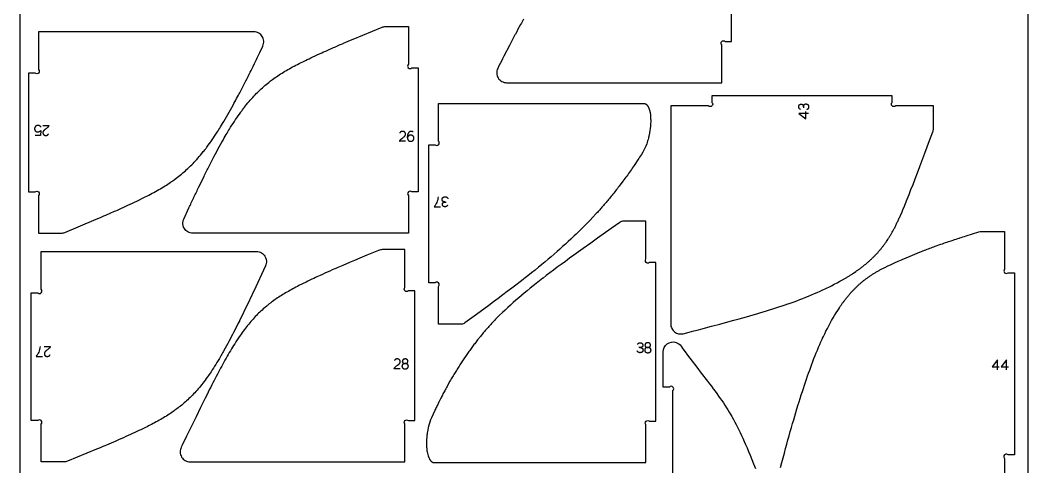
# Model space of a CAD drawing. Header units: millimetres. Extents: x 129 to 4060, y -1224 to 1216.
# Drawn here: x 129 to 1349, y -46 to 495 of the extents above; entities that cross this region are included whole.
import ezdxf

# ---------------------------------------------------------------- set-up
doc = ezdxf.new("R2010")
doc.units = ezdxf.units.MM
for name, color, linetype, true_color in [('cnc kesim', 30, 'Continuous', 0xff7300), ('Layer 01', 18, 'Continuous', 0x000000), ('çizim', 5, 'Continuous', 0x0500ff)]:
    doc.layers.add(name, color=color, linetype=linetype, true_color=true_color)

msp = doc.modelspace()

# ---------------------------------------------------------------- linework, layer by layer
at = {"layer": 'cnc kesim'}
for points in [[(738.3, 495.6, 0.002224), (734.7, 489.2, 0.003516), (728.4, 477.7), (727.9, 476.8, 0.003971), (721.2, 464), (714.4, 450.8, 0.001895), (708.5, 439.1), (707.1, 436.2, 0.130892), (705.8, 430.1, 0.124028), (707.6, 424.5, 0.124349), (711.8, 420.4, 0.131595), (717.8, 418.8), (978.2, 418.8), (978.2, 464.6, -1), (982.4, 468.8), (990.2, 468.8), (990.2, 604.8)], [(1049.5, -47.2), (1051, -41.3), (1051, -41.2), (1052.6, -35.4), (1054, -29.7), (1055.5, -24.3), (1057, -18.9), (1058.4, -13.7), (1059.8, -8.7), (1061.2, -3.7), (1062.6, 1.1), (1064, 5.9), (1065.3, 10.5), (1066.7, 15.1), (1068, 19.5), (1069.3, 23.9), (1070.9, 29.1), (1071.9, 32.4), (1073.2, 36.5), (1074.5, 40.6), (1075.8, 44.6), (1077.1, 48.5), (1078.3, 52.4), (1079.6, 56.2), (1080.9, 59.9), (1082.1, 63.6), (1083.4, 67.2), (1084.7, 70.8), (1086, 74.4), (1087.3, 77.9), (1088.6, 81.3), (1089.9, 84.8), (1091.3, 88.2), (1092.6, 91.6), (1094, 94.9), (1095.4, 98.3), (1096.8, 101.6), (1098.3, 104.9), (1099.8, 108.2), (1100.3, 109.3), (1101.3, 111.4), (1102.9, 114.7), (1104.4, 117.9), (1106.1, 121.2), (1107.7, 124.4), (1109.4, 127.5), (1111.2, 130.7), (1113, 133.9), (1114.8, 137), (1116.7, 140.1), (1118.6, 143.1), (1119.4, 144.3), (1120.6, 146.1, -0.004641), (1122.6, 149.1, -0.004902), (1124.6, 152, -0.005172), (1126.7, 154.8, -0.00545), (1128.9, 157.6, -0.005729), (1131.1, 160.3, -0.006006), (1133.3, 163, -0.006272), (1135.6, 165.6, -0.00652), (1138, 168.1, -0.006741), (1140.4, 170.5, -0.006928), (1142.9, 172.9, -0.007073), (1145.4, 175.2, -0.007166), (1148, 177.4, -0.007201), (1150.7, 179.6, -0.007168), (1153.5, 181.7, -0.007245), (1156.3, 183.8), (1156.4, 183.8, -0.006651), (1159.3, 185.7, -0.006614), (1162.3, 187.7, -0.006273), (1165.5, 189.6, -0.005857), (1168.8, 191.5, -0.005376), (1172.2, 193.3, -0.004838), (1175.8, 195.1, -0.004242), (1179.5, 197, -0.0065), (1183.4, 198.8), (1187.5, 200.7), (1191.9, 202.6), (1196, 204.4), (1196.5, 204.6), (1201.3, 206.7), (1206.5, 208.8), (1212, 211.1), (1217.7, 213.4), (1218.1, 213.6), (1223.7, 215.8, -0.00247), (1230.1, 218.2, -0.004424), (1236.7, 220.7), (1243.6, 223.2, -0.003415), (1250.7, 225.7), (1258.2, 228.2, -0.002096), (1266, 230.7), (1266.1, 230.8, -0.002704), (1274, 233.3), (1289.4, 238.1, -0.073928), (1292.7, 238.6), (1320.7, 238.6), (1320.7, 192.8, 1), (1324.9, 188.6), (1332.7, 188.6), (1332.7, -31.9), (1324.9, -31.9, 1), (1320.7, -36.2), (1320.7, -81.9)], [(919.2, -149.8), (919.2, 45.9, 1), (914.9, 50.2), (907.2, 50.2), (907.2, 92.8, -0.512062), (923, 104.2, -0.155786), (928.9, 99.8), (931.2, 96.6), (934, 92.8), (936.8, 89), (939.6, 85.2), (942.4, 81.5), (945.2, 77.8), (947.9, 74.2), (953.3, 67.2), (960.9, 57.3), (963.3, 54.1), (965.7, 51.1), (968, 48.1), (970.1, 45.1), (972.3, 42.2), (974.3, 39.3), (976.4, 36.5), (978.3, 33.7), (980.2, 30.9), (982.1, 28.1), (983.9, 25.2), (985.7, 22.4), (987.4, 19.6), (989.2, 16.7), (990.5, 14.4), (990.8, 13.8), (992.5, 10.8), (994.1, 7.8), (995.7, 4.8), (997.3, 1.7), (998.9, -1.6), (1000.5, -4.9), (1002.1, -8.3), (1003.7, -11.9), (1005.4, -15.6), (1007.1, -19.5), (1008.8, -23.6), (1010.7, -27.9), (1012.6, -32.5), (1014.6, -37.5), (1016.8, -42.7), (1019.1, -48.3)]]:
    msp.add_lwpolyline(points, format="xyb", dxfattribs=at)
for points in [[(146.8, 286.5, -1), (151, 282.3), (151, 236.5), (178.4, 236.5, 0.099199), (182.9, 237.5), (218, 252.2, 0.001987), (230.1, 257.4), (232.5, 258.4, 0.002753), (246.6, 264.6), (259.1, 270.3, 0.003849), (270.2, 275.5), (280, 280.4, 0.006063), (288.8, 284.9, 0.007751), (296.7, 289.3, 0.0092), (304.2, 293.7, 0.010536), (311.1, 298.3, 0.006943), (315.3, 301.2), (317.8, 303.1, 0.011896), (324.2, 308.1, 0.012205), (330.4, 313.6, 0.012235), (336.6, 319.5, 0.012025), (342.6, 325.9, 0.01151), (348.7, 333, 0.006708), (352.4, 337.6, 0.0046), (354.9, 340.9, 0.009449), (361.1, 349.5, 0.007805), (367.4, 359, 0.006705), (371.4, 365.4), (373.7, 369.2, 0.005739), (380.2, 380.1, 0.004758), (386.6, 391.6, 0.004044), (390.9, 399.5), (393.1, 403.6, 0.003879), (399.6, 416.1), (400.8, 418.5, 0.002235), (406.1, 429, 0.00222), (410.8, 438.5), (412.5, 442.1, 0.002083), (418.9, 455.4), (422.6, 463.2, 0.129474), (423.8, 469.3, 0.122472), (421.9, 474.8, 0.123006), (417.7, 478.9, 0.130779), (411.8, 480.5), (151, 480.5), (151, 434.7, -1), (146.8, 430.5), (139, 430.5), (139, 286.5)], [(337.9, 236.5, -0.130679), (331.9, 238.1, -0.122316), (327.7, 242.1, -0.168961), (325.9, 249.9, -0.081751), (327, 253.7), (333.1, 267.1, -0.001415), (339, 279.7), (339.2, 280, -0.001866), (345.2, 292.8), (351.4, 305.4, -0.003908), (357.5, 317.7), (358.9, 320.3, -0.002981), (363.7, 329.7, -0.004491), (369.9, 341.2, -0.00537), (376, 352.1), (378.4, 356.1, -0.003886), (382.1, 362.4, -0.007608), (388.2, 371.9, -0.00932), (394.2, 380.8, -0.005641), (397.4, 385.2, -0.004898), (400.1, 388.8, -0.011482), (406, 396, -0.011959), (411.8, 402.5, -0.012274), (417.7, 408.5, -0.012377), (423.6, 414, -0.012225), (429.7, 419, -0.011731), (434.5, 422.7), (436, 423.8, -0.011042), (442.5, 428.3, -0.009998), (449.4, 432.6, -0.008669), (456.7, 436.8, -0.007078), (464.6, 441, -0.005247), (473.3, 445.3), (474.1, 445.7, -0.003639), (483.1, 450, -0.004081), (494.1, 455.1), (496.2, 456, -0.002551), (506.4, 460.6, -0.002478), (519.7, 466.3), (520.2, 466.5, -0.001713), (531.8, 471.4), (566.9, 485.9, -0.098296), (571.4, 486.8), (598.8, 486.8), (598.8, 441.1, 1), (603, 436.8), (610.8, 436.8), (610.8, 286.5), (603, 286.5, 1), (598.8, 282.3), (598.8, 236.5)], [(966.4, 395, -1), (962.2, 390.8), (916.4, 390.8), (916.4, 126.5, 0.119783), (917.8, 121, 0.109726), (921.1, 117, 0.108902), (925.8, 114.8, 0.118082), (931.5, 114.8), (938.9, 116.7), (944.5, 118.2), (950.1, 119.6), (955.7, 121.1), (965.9, 123.8), (975.9, 126.4), (985.5, 129), (992.8, 131.1), (999.2, 132.8), (1003.6, 134.1), (1008, 135.3), (1012.2, 136.5), (1016.4, 137.7), (1020.5, 138.9), (1024.5, 140), (1028.5, 141.2), (1032.4, 142.4), (1036.2, 143.6), (1040, 144.8), (1043.8, 146), (1047.5, 147.2), (1051.2, 148.4), (1054.9, 149.7), (1058.4, 150.9), (1058.5, 150.9), (1062.1, 152.2), (1065.7, 153.5), (1069.3, 154.8), (1072.8, 156.2), (1076.4, 157.5), (1079.9, 158.9), (1083.4, 160.3), (1086.9, 161.8), (1090.4, 163.3), (1093.9, 164.8), (1097.3, 166.3), (1100.8, 167.9), (1104.2, 169.5), (1106, 170.4), (1107.7, 171.2), (1111.1, 172.9), (1114.5, 174.7), (1117.9, 176.4), (1121.2, 178.3), (1124.6, 180.2), (1127.9, 182.1, 0.003913), (1131.2, 184, 0.004169), (1134.4, 186.1, 0.007375), (1137.6, 188.1), (1140.7, 190.2, 0.005054), (1143.8, 192.4, 0.005321), (1146.8, 194.6, 0.005589), (1149.7, 196.9, 0.005854), (1152.6, 199.2, 0.006111), (1155.3, 201.5, 0.006354), (1158.1, 204, 0.006578), (1160.7, 206.5, 0.006775), (1163.3, 209, 0.006938), (1165.8, 211.6, 0.007062), (1168.2, 214.3, 0.007142), (1170.5, 217, 0.007168), (1172.8, 219.9, 0.007135), (1175, 222.8, 0.008648), (1177.2, 225.8), (1177.7, 226.5, 0.00523), (1179.2, 228.9, 0.006645), (1181.3, 232.1, 0.006357), (1183.3, 235.4, 0.006006), (1185.2, 238.8, 0.005592), (1187.1, 242.3, 0.005112), (1189, 246, 0.004566), (1190.8, 249.9, 0.003959), (1192.7, 253.9, 0.005854), (1194.6, 258.1), (1196.5, 262.6), (1198, 266.1), (1198.5, 267.3), (1200.5, 272.3), (1202.7, 277.6), (1205, 283.2), (1206.9, 288.2), (1207.3, 289.3), (1209.8, 295.7), (1212.4, 302.4), (1215.2, 309.6), (1218, 317.2), (1224.2, 333.6), (1229.8, 348.6), (1233.7, 359.1, 0.090513), (1234.5, 363.2), (1234.5, 390.8), (1188.7, 390.8, -1), (1184.5, 395), (1184.5, 402.8), (966.4, 402.8)], [(635.4, 172.1, 1), (631.1, 176.3), (623.4, 176.3), (623.4, 343.7), (631.1, 343.7, 1), (635.4, 348), (635.4, 393.7), (883.9, 393.7), (884.1, 393.7), (884.2, 393.7), (884.3, 393.7), (884.5, 393.7), (884.6, 393.7), (884.7, 393.7), (884.9, 393.6), (885, 393.6), (885.1, 393.6), (885.2, 393.5), (885.3, 393.5), (885.5, 393.5), (885.6, 393.4), (885.7, 393.4), (885.8, 393.3), (885.9, 393.2), (886, 393.2), (886.2, 393.1), (886.3, 393.1), (886.4, 393), (886.5, 392.9), (886.6, 392.8), (886.7, 392.8), (886.8, 392.7), (886.9, 392.6), (887, 392.5), (887.1, 392.4), (887.2, 392.4), (887.3, 392.3), (887.4, 392.2), (887.5, 392), (887.7, 391.8), (887.9, 391.6), (888.1, 391.4), (888.2, 391.2), (888.4, 391), (888.5, 390.7), (888.6, 390.5), (888.8, 390.3), (888.9, 390.1), (889, 389.9), (889.3, 389.4), (889.5, 389), (889.7, 388.6), (889.9, 388.1, -0.07544), (892, 377.2, -0.017752), (892.2, 372.5, -0.019964), (891.9, 366.2, -0.029539), (890.3, 355.4, -0.009805), (889.4, 351.7, -0.02259), (887.4, 344.8, -0.056545), (882.6, 334.5), (880.9, 331.8, -0.004339), (876.6, 325.3), (872.2, 318.7, -0.003367), (867.7, 312.2, -0.003387), (863.2, 305.8, -0.005584), (858.6, 299.6), (854.1, 293.6, -0.003411), (849.7, 287.9, -0.00339), (845.4, 282.5, -0.003345), (841.2, 277.4, -0.003631), (837.1, 272.6), (836.7, 272.1, -0.002824), (833.2, 268.1, -0.003028), (829.5, 263.8, -0.005613), (825.8, 259.8), (822.3, 255.9), (818.8, 252.3), (815.4, 248.7), (812, 245.3), (808.6, 242), (805.3, 238.7), (802.1, 235.5), (799.6, 233.2), (798.8, 232.4), (795.5, 229.3), (792.2, 226.3), (788.9, 223.3), (785.6, 220.3), (782.2, 217.2), (778.8, 214.2), (775.3, 211.2), (771.8, 208.1), (768.1, 205), (764.4, 201.9), (760.5, 198.6), (760, 198.3), (756.5, 195.3), (752.3, 191.9), (748, 188.5), (743.5, 184.9), (738.8, 181.3), (737.9, 180.6), (734, 177.5), (729, 173.7), (723.9, 169.8), (718.6, 165.8), (713.2, 161.7), (707.7, 157.6), (702, 153.4), (696.2, 149.1), (690, 144.5), (678.3, 136), (667.2, 127.9, -0.033265), (666.2, 127.2, -0.13094), (662.7, 126.3), (635.4, 126.3)], [(890.8, 201.1, -1), (886.5, 205.3), (886.5, 251.1), (859.2, 251.1, 0.157532), (854.7, 249.5), (844.4, 242.2), (827.7, 230.4), (819.6, 224.6), (810.3, 217.9), (804.7, 213.9), (799.3, 210), (794, 206.2), (788.9, 202.4), (784, 198.8), (783.9, 198.8), (779.1, 195.2), (774.4, 191.7), (770, 188.4), (765.6, 185.1), (761.9, 182.2), (761.5, 181.9), (757.5, 178.8), (753.6, 175.7), (749.9, 172.8), (746.3, 169.8), (742.7, 166.9), (739.2, 164), (735.8, 161.2), (732.4, 158.3), (729, 155.4), (725.7, 152.5), (722.4, 149.5), (722.3, 149.4), (719.1, 146.5), (715.9, 143.5), (712.6, 140.4), (709.3, 137.2, 0.003368), (706.1, 133.9, 0.003549), (702.8, 130.5, 0.003714), (699.5, 127, 0.003859), (696.2, 123.4, 0.003981), (692.8, 119.6, 0.00408), (689.5, 115.7, 0.005201), (686.1, 111.5), (682.6, 107.2, 0.00409), (679.1, 102.7, 0.003994), (675.7, 98.1, 0.003891), (672.2, 93.3, 0.006557), (668.7, 88.4), (665.3, 83.3, 0.003578), (662, 78.2, 0.00348), (658.7, 73, 0.00339), (655.4, 67.8, 0.003307), (652.3, 62.6, 0.006014), (649.2, 57.3), (646.3, 52.1, 0.003101), (643.5, 46.9, 0.003045), (640.7, 41.8, 0.00454), (638.1, 36.7), (635.6, 31.7, 0.002905), (633.2, 26.8, 0.00569), (630.9, 21.9), (626.7, 12.8, 0.040806), (623.3, 2.7, 0.025369), (621.6, -5.7, 0.005833), (621.3, -7.9, 0.034255), (620.7, -18.8, 0.018859), (621, -24, 0.030232), (621.9, -29.8, 0.067126), (624.3, -36.6), (624.5, -37), (624.7, -37.4), (624.9, -37.7), (625, -37.9), (625.1, -38.1), (625.3, -38.3), (625.4, -38.5), (625.6, -38.7), (625.7, -38.9), (625.9, -39), (626.1, -39.2), (626.2, -39.4), (626.4, -39.6), (626.6, -39.8), (626.8, -39.9), (627, -40.1), (627.1, -40.2), (627.2, -40.2), (627.3, -40.3), (627.4, -40.4), (627.5, -40.5), (627.6, -40.5), (627.7, -40.6), (627.8, -40.6), (627.9, -40.7), (628, -40.8), (628.1, -40.8), (628.2, -40.9), (628.3, -40.9), (628.4, -41), (628.5, -41), (628.7, -41.1), (628.8, -41.1), (628.9, -41.1), (629, -41.2), (629.1, -41.2), (629.3, -41.2), (629.4, -41.2), (629.5, -41.3), (629.6, -41.3), (629.8, -41.3), (629.9, -41.3), (630, -41.3), (630.2, -41.3), (886.5, -41.3), (886.5, 4.5, -1), (890.8, 8.7), (898.5, 8.7), (898.5, 201.1)], [(414.9, 214.3, -0.131825), (420.9, 212.7, -0.12252), (425.1, 208.6, -0.121018), (426.9, 203, -0.128805), (425.8, 196.9), (411.6, 166.4, -0.00162), (405.9, 154.3), (400.2, 142.4, -0.002537), (394.5, 130.7), (394.2, 130.1, -0.002884), (388.7, 119.2, -0.003809), (383, 108.1, -0.004709), (377.2, 97.4), (374.7, 92.9, -0.003236), (371.4, 87.2, -0.006969), (365.6, 77.6, -0.008554), (359.9, 68.7, -0.007373), (355.7, 62.5), (354.2, 60.5, -0.011154), (348.6, 53.1, -0.011716), (343, 46.4, -0.012116), (337.3, 40.3, -0.012317), (331.7, 34.8, -0.012287), (325.9, 29.6, -0.012002), (320, 24.9), (318.6, 23.8, -0.008831), (313.9, 20.4, -0.010583), (307.5, 16.1, -0.009454), (300.8, 12, -0.008064), (293.6, 8, -0.006318), (285.8, 3.9, -0.004345), (279, 0.5), (277.2, -0.3, -0.003834), (267.6, -4.9, -0.003433), (256.9, -9.8), (256.8, -9.8, -0.003138), (244.8, -15.2, -0.002467), (233.4, -20.1), (231.5, -20.9, -0.001777), (221.2, -25.2), (186.2, -39.6, -0.09758), (181.6, -40.5), (154.3, -40.5), (154.3, 5.3, 1), (150.1, 9.5), (142.3, 9.5), (142.3, 164.3), (150.1, 164.3, 1), (154.3, 168.6), (154.3, 214.3)], [(598.8, 166.6, -1), (594.6, 170.8), (594.6, 216.6), (567.2, 216.6, 0.098031), (562.7, 215.7), (548.6, 209.8), (540, 206.3), (533.5, 203.6), (527.7, 201.1), (519.4, 197.6), (515.5, 195.9, 0.002), (506.5, 192, 0.004239), (494.8, 186.7), (492, 185.4, 0.002651), (484.3, 181.8, 0.003696), (474.9, 177.3), (466.4, 173, 0.005436), (458.8, 169, 0.007123), (451.8, 165.1, 0.008627), (445.2, 161.1, 0.009923), (438.9, 157.1, 0.011115), (433, 152.8, 0.005365), (430.3, 150.8, 0.006379), (427.3, 148.3, 0.012207), (421.7, 143.5, 0.012313), (416.2, 138.3, 0.012089), (410.9, 132.6, 0.011568), (405.6, 126.5, 0.010822), (400.3, 119.8, 0.00994), (395.1, 112.6), (393.2, 109.8, 0.005617), (389.9, 104.8, 0.007104), (384.7, 96.3, 0.005691), (379.4, 87.4, 0.004358), (374.2, 78.1), (374.1, 78, 0.00361), (368.9, 68.2, 0.002824), (363.5, 58, 0.003173), (358.2, 47.5), (354.7, 40.5), (352.8, 36.7), (347.3, 25.6), (341.8, 14.2), (330.3, -9.2), (324.9, -20.3), (323.8, -22.6, 0.128538), (322.5, -28.8, 0.121495), (324.3, -34.6, 0.125802), (328.6, -38.8), (328.6, -38.8, 0.134272), (334.6, -40.5), (594.6, -40.5), (594.6, 5.3, -1), (598.8, 9.5), (606.6, 9.5), (606.6, 166.6)]]:
    msp.add_lwpolyline(points, format="xyb", close=True, dxfattribs=at)
at = {"layer": 'Layer 01'}
msp.add_lwpolyline([(128.8, 1215.6), (1348.8, 1215.6), (1348.8, -1224.4), (128.8, -1224.4)], close=True, dxfattribs=at)
at = {"layer": 'çizim'}
for p, q in [((1080, 375.1), (1080, 383.8)), ((1305.5, 74.5), (1314.2, 74.5)), ((1316.7, 74.5), (1325.4, 74.5))]:
    msp.add_line(p, q, dxfattribs=at)
for points in [[(1083.4, 381.5), (1071.4, 381.5), (1080, 375.1)], [(154.2, 365), (154.1, 365.1), (154, 365.2), (153.9, 365.3), (153.8, 365.4), (153.7, 365.5), (153.6, 365.6), (153.5, 365.7), (153.5, 365.8), (153.4, 365.9), (153.3, 366), (153.2, 366.1), (153, 366.1), (152.9, 366.2), (152.8, 366.3), (152.7, 366.4), (152.6, 366.4), (152.5, 366.5), (152.4, 366.5), (152.3, 366.6), (152.2, 366.6), (152, 366.7), (151.9, 366.7), (151.8, 366.7), (151.7, 366.8), (151.5, 366.8), (151.4, 366.8), (151.3, 366.8), (151.1, 366.9), (151, 366.9), (150.9, 366.9), (150.7, 366.9), (150.6, 366.9), (150.4, 366.9), (150.3, 366.9), (150.1, 366.9), (149.9, 366.9), (149.8, 366.9), (149.6, 366.8), (149.5, 366.8), (149.3, 366.8), (149.2, 366.8), (149, 366.7), (148.9, 366.7), (148.8, 366.7), (148.6, 366.6), (148.5, 366.6), (148.4, 366.5), (148.2, 366.5), (148.2, 366.4), (148.1, 366.4), (148.1, 366.4), (148, 366.4), (147.9, 366.3), (147.9, 366.3), (147.8, 366.2), (147.8, 366.2), (147.7, 366.2), (147.7, 366.1), (147.6, 366.1), (147.5, 366), (147.5, 366), (147.4, 365.9), (147.4, 365.9), (147.3, 365.8), (147.3, 365.8), (147.2, 365.7), (147.2, 365.7), (147.1, 365.6), (147.1, 365.5), (147.1, 365.5), (147, 365.4), (147, 365.4), (146.9, 365.3), (146.9, 365.2), (146.8, 365.1), (146.8, 365.1), (146.7, 364.9), (146.6, 364.8), (146.6, 364.7), (146.5, 364.6), (146.5, 364.5), (146.5, 364.4), (146.4, 364.3), (146.4, 364.2), (146.4, 364.1), (146.3, 364), (146.3, 363.9), (146.3, 363.8), (146.3, 363.7), (146.3, 363.6), (146.3, 363.5), (146.3, 363.4), (146.3, 363.3), (146.3, 363.2), (146.3, 363.1), (146.3, 363), (146.3, 362.9), (146.3, 362.8), (146.3, 362.7), (146.3, 362.6), (146.3, 362.5), (146.3, 362.4), (146.3, 362.3), (146.3, 362.2), (146.4, 362.1), (146.4, 362), (146.4, 361.9), (146.4, 361.8), (146.5, 361.7), (146.5, 361.6), (146.5, 361.6), (146.6, 361.5), (146.6, 361.4), (146.6, 361.3), (146.7, 361.2), (146.7, 361.1), (146.7, 361), (146.8, 361), (146.8, 360.9), (146.9, 360.8), (146.9, 360.7), (147, 360.6), (147, 360.6), (147.1, 360.5), (147.2, 360.4), (147.2, 360.3), (147.3, 360.3), (147.3, 360.2), (147.4, 360.1), (147.5, 360.1), (147.5, 360), (147.6, 359.9), (147.7, 359.9), (147.7, 359.8), (147.8, 359.8), (147.9, 359.7), (148, 359.7), (148.1, 359.6), (148.1, 359.6), (148.2, 359.5), (148.3, 359.5), (148.4, 359.5), (148.5, 359.4), (148.6, 359.4), (148.7, 359.4), (148.7, 359.3), (148.8, 359.3), (148.9, 359.3), (149, 359.3), (149.1, 359.3), (149.2, 359.2), (149.3, 359.2), (149.4, 359.2), (149.5, 359.2), (149.7, 359.2), (149.8, 359.2), (149.9, 359.2), (150, 359.2), (150.1, 359.2), (150.3, 359.2), (150.4, 359.2), (150.5, 359.2), (150.7, 359.2), (150.8, 359.2), (150.9, 359.3), (151.1, 359.3), (151.2, 359.3), (151.3, 359.4), (151.4, 359.4), (151.5, 359.4), (151.7, 359.5), (151.8, 359.5), (151.9, 359.6), (152, 359.6), (152.1, 359.7), (152.2, 359.8), (152.3, 359.8), (152.4, 359.9), (152.5, 360), (152.6, 360), (152.7, 360.1), (152.9, 360.2), (153, 360.3), (153.1, 360.3), (153.2, 360.4), (153.3, 360.5), (153.5, 360.7), (153.7, 360.9), (153.4, 354.9), (146.9, 354.9)], [(156.1, 366.9), (163.5, 366.9), (163.4, 366.7), (163.4, 366.6), (163.3, 366.5), (163.3, 366.4), (163.3, 366.3), (163.2, 366.2), (163.2, 366.2), (163.2, 366.1), (163.1, 366), (163.1, 365.9), (163, 365.8), (163, 365.7), (162.9, 365.7), (162.9, 365.6), (162.8, 365.5), (162.8, 365.4), (162.7, 365.4), (162.7, 365.3), (162.6, 365.2), (162.6, 365.1), (162.5, 365.1), (162.4, 365), (162.4, 364.9), (162.3, 364.9), (162.3, 364.8), (162.2, 364.7), (162.1, 364.7), (162.1, 364.6), (162, 364.5), (161.8, 364.4), (160.7, 363.4), (160.1, 363), (159.4, 362.5), (159.1, 362.3), (158.8, 362.1), (158.6, 361.8), (158.3, 361.6), (158, 361.4), (157.8, 361.1), (157.5, 360.9), (157.3, 360.6), (157.2, 360.6), (157.2, 360.5), (157.1, 360.4), (157.1, 360.4), (157, 360.3), (157, 360.2), (156.9, 360.2), (156.9, 360.1), (156.8, 360), (156.8, 360), (156.7, 359.9), (156.7, 359.8), (156.7, 359.8), (156.6, 359.7), (156.6, 359.6), (156.6, 359.5), (156.5, 359.4), (156.5, 359.4), (156.5, 359.3), (156.5, 359.2), (156.4, 359.1), (156.4, 359), (156.4, 359), (156.4, 358.9), (156.4, 358.8), (156.4, 358.7), (156.4, 358.6), (156.3, 358.5), (156.3, 358.5), (156.3, 358.4), (156.3, 358.3), (156.3, 358.2), (156.3, 358.1), (156.3, 358), (156.3, 357.9), (156.3, 357.8), (156.4, 357.7), (156.4, 357.6), (156.4, 357.5), (156.4, 357.4), (156.4, 357.3), (156.4, 357.3), (156.4, 357.2), (156.5, 357.1), (156.5, 357), (156.5, 356.9), (156.6, 356.8), (156.6, 356.8), (156.6, 356.7), (156.7, 356.6), (156.7, 356.5), (156.7, 356.5), (156.8, 356.4), (156.8, 356.3), (156.9, 356.3), (156.9, 356.2), (156.9, 356.1), (157, 356.1), (157.1, 356), (157.1, 356), (157.2, 355.9), (157.2, 355.8), (157.3, 355.8), (157.3, 355.7), (157.4, 355.7), (157.5, 355.6), (157.5, 355.6), (157.6, 355.5), (157.7, 355.5), (157.7, 355.4), (157.8, 355.4), (157.9, 355.4), (158, 355.3), (158, 355.3), (158.1, 355.3), (158.2, 355.2), (158.3, 355.2), (158.3, 355.2), (158.4, 355.1), (158.5, 355.1), (158.6, 355.1), (158.6, 355.1), (158.7, 355), (158.8, 355), (158.9, 355), (159, 355), (159.1, 355), (159.2, 354.9), (159.2, 354.9), (159.3, 354.9), (159.4, 354.9), (159.5, 354.9), (159.6, 354.9), (159.7, 354.9), (159.9, 354.9), (160, 354.9), (160.2, 354.9), (160.3, 354.9), (160.5, 354.9), (160.6, 354.9), (160.7, 355), (160.9, 355), (161, 355), (161.1, 355.1), (161.2, 355.1), (161.2, 355.1), (161.3, 355.1), (161.4, 355.1), (161.4, 355.2), (161.5, 355.2), (161.5, 355.2), (161.6, 355.2), (161.7, 355.3), (161.7, 355.3), (161.8, 355.3), (161.8, 355.3), (161.9, 355.4), (161.9, 355.4), (162, 355.4), (162, 355.5), (162.1, 355.5), (162.1, 355.5), (162.2, 355.6), (162.2, 355.6), (162.3, 355.6), (162.3, 355.7), (162.4, 355.7), (162.4, 355.8), (162.5, 355.8), (162.5, 355.9), (162.6, 355.9), (162.6, 355.9), (162.6, 356), (162.7, 356), (162.7, 356.1), (162.8, 356.1), (162.9, 356.2), (162.9, 356.3), (163, 356.5), (163.1, 356.6), (163.2, 356.7), (163.2, 356.8), (163.3, 356.9)], [(595.5, 347.8), (588.2, 347.9), (588.3, 348), (588.3, 348.1), (588.3, 348.2), (588.4, 348.3), (588.4, 348.4), (588.5, 348.5), (588.5, 348.6), (588.5, 348.7), (588.6, 348.7), (588.6, 348.8), (588.7, 348.9), (588.7, 349), (588.8, 349.1), (588.8, 349.1), (588.9, 349.2), (588.9, 349.3), (589, 349.4), (589, 349.4), (589.1, 349.5), (589.1, 349.6), (589.2, 349.7), (589.2, 349.7), (589.3, 349.8), (589.4, 349.9), (589.4, 349.9), (589.5, 350), (589.6, 350.1), (589.6, 350.1), (589.7, 350.2), (589.8, 350.3), (591, 351.3), (591.6, 351.7), (592.2, 352.2), (592.5, 352.4), (592.8, 352.7), (593.1, 352.9), (593.4, 353.1), (593.7, 353.4), (593.9, 353.6), (594.2, 353.8), (594.4, 354.1), (594.5, 354.1), (594.5, 354.2), (594.6, 354.3), (594.6, 354.3), (594.7, 354.4), (594.7, 354.5), (594.8, 354.5), (594.8, 354.6), (594.9, 354.7), (594.9, 354.8), (595, 354.8), (595, 354.9), (595, 355), (595.1, 355), (595.1, 355.1), (595.1, 355.2), (595.2, 355.3), (595.2, 355.4), (595.2, 355.4), (595.2, 355.5), (595.2, 355.6), (595.3, 355.7), (595.3, 355.8), (595.3, 355.8), (595.3, 355.9), (595.3, 356), (595.3, 356.1), (595.3, 356.2), (595.3, 356.3), (595.4, 356.4), (595.4, 356.4), (595.4, 356.5), (595.4, 356.6), (595.4, 356.7), (595.3, 356.8), (595.3, 356.9), (595.3, 357), (595.3, 357.1), (595.3, 357.2), (595.3, 357.3), (595.3, 357.4), (595.3, 357.5), (595.2, 357.6), (595.2, 357.6), (595.2, 357.7), (595.2, 357.8), (595.1, 357.9), (595.1, 358), (595.1, 358), (595, 358.1), (595, 358.2), (595, 358.3), (594.9, 358.3), (594.9, 358.4), (594.8, 358.5), (594.8, 358.5), (594.7, 358.6), (594.7, 358.6), (594.6, 358.7), (594.6, 358.8), (594.5, 358.8), (594.5, 358.9), (594.4, 358.9), (594.3, 359), (594.3, 359), (594.2, 359.1), (594.2, 359.1), (594.1, 359.2), (594, 359.2), (593.9, 359.3), (593.9, 359.3), (593.8, 359.4), (593.7, 359.4), (593.7, 359.4), (593.6, 359.5), (593.5, 359.5), (593.4, 359.5), (593.4, 359.6), (593.3, 359.6), (593.2, 359.6), (593.1, 359.6), (593, 359.7), (593, 359.7), (592.9, 359.7), (592.8, 359.7), (592.7, 359.7), (592.6, 359.8), (592.5, 359.8), (592.4, 359.8), (592.4, 359.8), (592.3, 359.8), (592.2, 359.8), (592.1, 359.8), (592, 359.8), (591.8, 359.8), (591.6, 359.8), (591.5, 359.8), (591.4, 359.8), (591.2, 359.8), (591.1, 359.8), (591, 359.8), (590.8, 359.7), (590.7, 359.7), (590.6, 359.7), (590.5, 359.7), (590.4, 359.6), (590.4, 359.6), (590.3, 359.6), (590.3, 359.6), (590.2, 359.5), (590.1, 359.5), (590.1, 359.5), (590, 359.5), (590, 359.4), (589.9, 359.4), (589.9, 359.4), (589.8, 359.4), (589.8, 359.3), (589.7, 359.3), (589.7, 359.3), (589.6, 359.2), (589.6, 359.2), (589.5, 359.1), (589.5, 359.1), (589.4, 359.1), (589.4, 359), (589.3, 359), (589.3, 359), (589.2, 358.9), (589.2, 358.9), (589.1, 358.8), (589.1, 358.8), (589, 358.7), (589, 358.7), (589, 358.6), (588.9, 358.6), (588.8, 358.5), (588.8, 358.4), (588.7, 358.3), (588.6, 358.2), (588.5, 358), (588.5, 357.9), (588.4, 357.8)], [(604.5, 359.2), (604.4, 359.3), (604.3, 359.4), (604.1, 359.4), (604, 359.5), (603.9, 359.6), (603.7, 359.6), (603.6, 359.6), (603.4, 359.7), (603.3, 359.7), (603.2, 359.7), (603, 359.8), (602.9, 359.8), (602.7, 359.8), (602.6, 359.8), (602.5, 359.8), (602.3, 359.8), (602.2, 359.8), (602.1, 359.8), (601.9, 359.8), (601.8, 359.8), (601.7, 359.8), (601.6, 359.8), (601.5, 359.8), (601.4, 359.7), (601.2, 359.7), (601.1, 359.7), (601, 359.6), (600.9, 359.6), (600.8, 359.6), (600.7, 359.5), (600.6, 359.5), (600.5, 359.4), (600.4, 359.4), (600.3, 359.3), (600.2, 359.2), (600.1, 359.2), (600, 359.1), (599.9, 359), (599.8, 359), (599.7, 358.9), (599.6, 358.8), (599.6, 358.7), (599.5, 358.7), (599.4, 358.6), (599.3, 358.5), (599.2, 358.4), (599.2, 358.3), (599.1, 358.2), (598.9, 358), (598.8, 357.8), (598.7, 357.5), (598.5, 357.3), (598.4, 357.1), (598.3, 356.9), (598.2, 356.7), (598.1, 356.5), (598, 356.2), (598, 356), (597.9, 355.8), (597.8, 355.6), (597.8, 355.3), (597.7, 355.1), (597.7, 354.9), (597.7, 354.7), (597.6, 353.9), (597.6, 353.8), (597.6, 353.7), (597.5, 353.6), (597.5, 353.4), (597.5, 353.1), (597.5, 352.8), (597.5, 352.6), (597.5, 352.3), (597.6, 352.1), (597.6, 351.9), (597.6, 351.6), (597.7, 351.4), (597.7, 351.3), (597.7, 351.2), (597.7, 351.1), (597.8, 351), (597.8, 350.9), (597.8, 350.8), (597.9, 350.6), (597.9, 350.5), (597.9, 350.4), (598, 350.3), (598, 350.2), (598.1, 350.1), (598.1, 350), (598.1, 349.9), (598.2, 349.8), (598.2, 349.7), (598.3, 349.6), (598.4, 349.5), (598.4, 349.4), (598.5, 349.3), (598.5, 349.3), (598.6, 349.2), (598.7, 349.1), (598.7, 349), (598.8, 349), (598.8, 348.9), (598.8, 348.9), (598.9, 348.8), (598.9, 348.8), (598.9, 348.8), (599, 348.7), (599, 348.7), (599.1, 348.6), (599.1, 348.6), (599.1, 348.6), (599.2, 348.5), (599.2, 348.5), (599.3, 348.5), (599.3, 348.5), (599.4, 348.4), (599.4, 348.4), (599.5, 348.4), (599.5, 348.3), (599.5, 348.3), (599.6, 348.3), (599.7, 348.2), (599.8, 348.2), (599.9, 348.1), (600, 348.1), (600.2, 348), (600.3, 348), (600.4, 348), (600.5, 348), (600.6, 347.9), (600.7, 347.9), (600.8, 347.9), (601, 347.9), (601.1, 347.9), (601.2, 347.8), (601.4, 347.8), (601.5, 347.8), (601.6, 347.8), (601.7, 347.8), (601.8, 347.8), (602, 347.8), (602.1, 347.8), (602.2, 347.9), (602.3, 347.9), (602.4, 347.9), (602.5, 347.9), (602.6, 347.9), (602.7, 347.9), (602.8, 348), (602.8, 348), (602.9, 348), (603, 348), (603.1, 348.1), (603.2, 348.1), (603.3, 348.1), (603.4, 348.2), (603.5, 348.2), (603.5, 348.2), (603.6, 348.3), (603.7, 348.3), (603.8, 348.4), (603.9, 348.4), (603.9, 348.5), (604, 348.5), (604.1, 348.6), (604.1, 348.6), (604.2, 348.7), (604.3, 348.7), (604.4, 348.8), (604.4, 348.9), (604.5, 348.9), (604.5, 349), (604.6, 349.1), (604.7, 349.1), (604.7, 349.2), (604.8, 349.3), (604.8, 349.4), (604.9, 349.4), (604.9, 349.5), (605, 349.6), (605, 349.7), (605, 349.8), (605.1, 349.8), (605.1, 349.9), (605.2, 350), (605.2, 350.1), (605.2, 350.2), (605.3, 350.3), (605.3, 350.4), (605.3, 350.4), (605.3, 350.5), (605.4, 350.6), (605.4, 350.7), (605.4, 350.8), (605.4, 350.9), (605.4, 351), (605.4, 351.1), (605.4, 351.2), (605.4, 351.3), (605.5, 351.4), (605.5, 351.5), (605.5, 351.6), (605.5, 351.7), (605.5, 351.9), (605.4, 352), (605.4, 352.1), (605.4, 352.2), (605.4, 352.3), (605.4, 352.4), (605.4, 352.5), (605.4, 352.6), (605.4, 352.7), (605.3, 352.7), (605.3, 352.8), (605.3, 352.9), (605.3, 353), (605.2, 353.1), (605.2, 353.2), (605.2, 353.3), (605.1, 353.4), (605.1, 353.4), (605, 353.5), (605, 353.6), (605, 353.7), (604.9, 353.7), (604.9, 353.8), (604.8, 353.9), (604.8, 354), (604.7, 354), (604.6, 354.1), (604.6, 354.2), (604.5, 354.2), (604.5, 354.3), (604.4, 354.3), (604.3, 354.4), (604.3, 354.5), (604.2, 354.5), (604.1, 354.6), (604, 354.6), (604, 354.7), (603.9, 354.7), (603.8, 354.8), (603.7, 354.8), (603.7, 354.9), (603.6, 354.9), (603.5, 354.9), (603.4, 355), (603.3, 355), (603.3, 355), (603.2, 355.1), (603.1, 355.1), (603, 355.1), (602.9, 355.1), (602.8, 355.2), (602.7, 355.2), (602.6, 355.2), (602.5, 355.2), (602.4, 355.2), (602.3, 355.3), (602.2, 355.3), (602.1, 355.3), (602, 355.3), (601.9, 355.3), (601.8, 355.3), (601.7, 355.3), (601.6, 355.3), (601.4, 355.3), (601.2, 355.3), (601.2, 355.3), (601.1, 355.3), (601, 355.3), (600.9, 355.3), (600.8, 355.2), (600.7, 355.2), (600.6, 355.2), (600.6, 355.2), (600.5, 355.2), (600.4, 355.2), (600.3, 355.1), (600.2, 355.1), (600.2, 355.1), (600.1, 355.1), (600, 355), (599.9, 355), (599.9, 355), (599.8, 354.9), (599.7, 354.9), (599.6, 354.9), (599.6, 354.8), (599.5, 354.8), (599.4, 354.8), (599.4, 354.7), (599.3, 354.7), (599.3, 354.6), (599.2, 354.6), (599.1, 354.5), (599.1, 354.5), (599, 354.4), (599, 354.4), (598.9, 354.3), (598.8, 354.2), (598.7, 354.1), (598.6, 354), (598.5, 353.9), (598.4, 353.7), (598.3, 353.6), (598.2, 353.4), (598.1, 353.3), (598, 353.1), (597.9, 353), (597.8, 352.8), (597.7, 352.7), (597.6, 352.5), (597.5, 352.3)], [(157.9, 99.3), (165.2, 99.2), (165.2, 99.1), (165.2, 99), (165.1, 98.9), (165.1, 98.8), (165.1, 98.7), (165, 98.6), (165, 98.5), (164.9, 98.5), (164.9, 98.4), (164.9, 98.3), (164.8, 98.2), (164.8, 98.1), (164.7, 98.1), (164.7, 98), (164.6, 97.9), (164.6, 97.8), (164.5, 97.7), (164.5, 97.7), (164.4, 97.6), (164.3, 97.5), (164.3, 97.5), (164.2, 97.4), (164.2, 97.3), (164.1, 97.2), (164, 97.2), (164, 97.1), (163.9, 97), (163.8, 97), (163.8, 96.9), (163.6, 96.8), (162.4, 95.8), (161.8, 95.4), (161.2, 94.9), (160.9, 94.7), (160.6, 94.5), (160.3, 94.2), (160.1, 94), (159.8, 93.8), (159.5, 93.5), (159.3, 93.3), (159.1, 93), (159, 93), (158.9, 92.9), (158.9, 92.8), (158.8, 92.8), (158.8, 92.7), (158.7, 92.6), (158.7, 92.6), (158.6, 92.5), (158.6, 92.4), (158.6, 92.4), (158.5, 92.3), (158.5, 92.2), (158.4, 92.1), (158.4, 92.1), (158.4, 92), (158.3, 91.9), (158.3, 91.8), (158.3, 91.8), (158.3, 91.7), (158.2, 91.6), (158.2, 91.5), (158.2, 91.4), (158.2, 91.4), (158.2, 91.3), (158.2, 91.2), (158.1, 91.1), (158.1, 91), (158.1, 90.9), (158.1, 90.8), (158.1, 90.8), (158.1, 90.7), (158.1, 90.6), (158.1, 90.5), (158.1, 90.4), (158.1, 90.3), (158.1, 90.2), (158.1, 90.1), (158.1, 90), (158.2, 89.9), (158.2, 89.8), (158.2, 89.7), (158.2, 89.6), (158.2, 89.6), (158.3, 89.5), (158.3, 89.4), (158.3, 89.3), (158.3, 89.2), (158.4, 89.2), (158.4, 89.1), (158.4, 89), (158.5, 88.9), (158.5, 88.9), (158.5, 88.8), (158.6, 88.7), (158.6, 88.7), (158.7, 88.6), (158.7, 88.5), (158.8, 88.5), (158.8, 88.4), (158.9, 88.3), (158.9, 88.3), (159, 88.2), (159.1, 88.2), (159.1, 88.1), (159.2, 88.1), (159.3, 88), (159.3, 88), (159.4, 87.9), (159.5, 87.9), (159.5, 87.8), (159.6, 87.8), (159.7, 87.8), (159.7, 87.7), (159.8, 87.7), (159.9, 87.6), (160, 87.6), (160, 87.6), (160.1, 87.5), (160.2, 87.5), (160.3, 87.5), (160.3, 87.5), (160.4, 87.4), (160.5, 87.4), (160.6, 87.4), (160.7, 87.4), (160.8, 87.4), (160.9, 87.3), (160.9, 87.3), (161, 87.3), (161.1, 87.3), (161.2, 87.3), (161.3, 87.3), (161.4, 87.3), (161.5, 87.3), (161.7, 87.3), (161.8, 87.3), (162, 87.3), (162.1, 87.3), (162.2, 87.3), (162.4, 87.3), (162.5, 87.4), (162.6, 87.4), (162.8, 87.4), (162.9, 87.4), (163, 87.5), (163, 87.5), (163.1, 87.5), (163.1, 87.5), (163.2, 87.5), (163.3, 87.6), (163.3, 87.6), (163.4, 87.6), (163.4, 87.6), (163.5, 87.7), (163.5, 87.7), (163.6, 87.7), (163.7, 87.8), (163.7, 87.8), (163.8, 87.8), (163.8, 87.9), (163.9, 87.9), (163.9, 87.9), (164, 88), (164, 88), (164.1, 88), (164.1, 88.1), (164.2, 88.1), (164.2, 88.2), (164.3, 88.2), (164.3, 88.2), (164.3, 88.3), (164.4, 88.3), (164.4, 88.4), (164.5, 88.4), (164.5, 88.5), (164.6, 88.5), (164.6, 88.6), (164.7, 88.7), (164.8, 88.8), (164.9, 89), (164.9, 89.1), (165, 89.2), (165.1, 89.3)], [(589, 72.2), (581.7, 72.2), (581.8, 72.4), (581.8, 72.5), (581.8, 72.6), (581.9, 72.7), (581.9, 72.8), (581.9, 72.9), (582, 72.9), (582, 73), (582.1, 73.1), (582.1, 73.2), (582.1, 73.3), (582.2, 73.4), (582.2, 73.4), (582.3, 73.5), (582.3, 73.6), (582.4, 73.7), (582.4, 73.7), (582.5, 73.8), (582.6, 73.9), (582.6, 74), (582.7, 74), (582.7, 74.1), (582.8, 74.2), (582.9, 74.2), (582.9, 74.3), (583, 74.4), (583, 74.4), (583.1, 74.5), (583.2, 74.6), (583.3, 74.7), (584.5, 75.7), (585.1, 76.1), (585.7, 76.6), (586, 76.8), (586.3, 77), (586.6, 77.3), (586.9, 77.5), (587.2, 77.7), (587.4, 78), (587.7, 78.2), (587.9, 78.5), (588, 78.5), (588, 78.6), (588.1, 78.6), (588.1, 78.7), (588.2, 78.8), (588.2, 78.8), (588.3, 78.9), (588.3, 79), (588.4, 79.1), (588.4, 79.1), (588.4, 79.2), (588.5, 79.3), (588.5, 79.3), (588.5, 79.4), (588.6, 79.5), (588.6, 79.6), (588.6, 79.6), (588.7, 79.7), (588.7, 79.8), (588.7, 79.9), (588.7, 80), (588.7, 80), (588.8, 80.1), (588.8, 80.2), (588.8, 80.3), (588.8, 80.4), (588.8, 80.5), (588.8, 80.6), (588.8, 80.6), (588.8, 80.7), (588.8, 80.8), (588.8, 80.9), (588.8, 81), (588.8, 81.1), (588.8, 81.2), (588.8, 81.3), (588.8, 81.4), (588.8, 81.5), (588.8, 81.6), (588.8, 81.7), (588.8, 81.8), (588.7, 81.8), (588.7, 81.9), (588.7, 82), (588.7, 82.1), (588.6, 82.2), (588.6, 82.3), (588.6, 82.3), (588.6, 82.4), (588.5, 82.5), (588.5, 82.6), (588.4, 82.6), (588.4, 82.7), (588.4, 82.8), (588.3, 82.8), (588.3, 82.9), (588.2, 83), (588.2, 83), (588.1, 83.1), (588.1, 83.1), (588, 83.2), (588, 83.3), (587.9, 83.3), (587.8, 83.4), (587.8, 83.4), (587.7, 83.5), (587.6, 83.5), (587.6, 83.6), (587.5, 83.6), (587.4, 83.6), (587.4, 83.7), (587.3, 83.7), (587.2, 83.8), (587.1, 83.8), (587.1, 83.8), (587, 83.9), (586.9, 83.9), (586.8, 83.9), (586.8, 84), (586.7, 84), (586.6, 84), (586.5, 84), (586.4, 84.1), (586.4, 84.1), (586.3, 84.1), (586.2, 84.1), (586.1, 84.1), (586, 84.1), (585.9, 84.2), (585.8, 84.2), (585.7, 84.2), (585.7, 84.2), (585.6, 84.2), (585.5, 84.2), (585.3, 84.2), (585.1, 84.2), (585, 84.2), (584.8, 84.2), (584.7, 84.2), (584.6, 84.2), (584.4, 84.1), (584.3, 84.1), (584.2, 84.1), (584.1, 84), (584, 84), (583.9, 84), (583.9, 84), (583.8, 84), (583.7, 83.9), (583.7, 83.9), (583.6, 83.9), (583.6, 83.9), (583.5, 83.8), (583.5, 83.8), (583.4, 83.8), (583.4, 83.8), (583.3, 83.7), (583.2, 83.7), (583.2, 83.7), (583.1, 83.6), (583.1, 83.6), (583, 83.6), (583, 83.5), (582.9, 83.5), (582.9, 83.4), (582.8, 83.4), (582.8, 83.4), (582.7, 83.3), (582.7, 83.3), (582.7, 83.2), (582.6, 83.2), (582.6, 83.1), (582.5, 83.1), (582.5, 83.1), (582.4, 83), (582.4, 83), (582.3, 82.9), (582.2, 82.8), (582.2, 82.6), (582.1, 82.5), (582, 82.4), (581.9, 82.3), (581.9, 82.2)], [(1311.9, 71), (1311.9, 83), (1305.5, 74.5)], [(1323.1, 71), (1323.1, 83), (1316.7, 74.5)]]:
    msp.add_lwpolyline(points, dxfattribs=at)
for points in [[(634.9, 280.6, -0.024846), (634.3, 277.1), (633.8, 275.5), (633.2, 273.9), (632.6, 272.6, -0.047754), (630.7, 269.5), (630, 268.6), (637.8, 268.6)], [(153.1, 99.3, -0.024846), (152.4, 95.8), (151.9, 94.2), (151.3, 92.6), (150.7, 91.3, -0.047754), (148.8, 88.2), (148.1, 87.3), (156, 87.3)]]:
    msp.add_lwpolyline(points, format="xyb", dxfattribs=at)
for points, knots in [([(1073.4, 386.5), (1071.4, 387.5), (1071.4, 389.8), (1071.4, 391.1), (1072.2, 392), (1072.9, 392.8), (1074.3, 392.8), (1075.4, 392.8), (1076, 392.4), (1076.6, 391.9), (1076.8, 391.2), (1077.1, 390.5), (1077.1, 389.7), (1077.1, 388.9), (1077.1, 388.2)], [0, 0, 0, 1, 1, 2, 2, 3, 3, 4, 4, 5, 5, 6, 6, 7, 7, 7]), ([(1077.1, 389.4), (1077.2, 390.8), (1077.8, 391.9), (1078.4, 393.1), (1080, 393.1), (1081.8, 393.1), (1082.6, 392.1), (1083.4, 391.1), (1083.4, 389.4), (1083.4, 387), (1081.1, 386.1)], [0, 0, 0, 1, 1, 2, 2, 3, 3, 4, 4, 5, 5, 5]), ([(643.5, 274.3), (642.1, 274.3), (640.9, 275), (639.7, 275.6), (639.7, 277.2), (639.7, 279), (640.7, 279.8), (641.7, 280.6), (643.4, 280.6), (645.9, 280.6), (646.8, 278.3)], [0, 0, 0, 1, 1, 2, 2, 3, 3, 4, 4, 5, 5, 5]), ([(646.3, 270.6), (645.4, 268.6), (643.1, 268.6), (641.7, 268.6), (640.9, 269.3), (640, 270.1), (640, 271.5), (640, 272.6), (640.5, 273.2), (641, 273.8), (641.7, 274), (642.3, 274.2), (643.1, 274.3), (643.9, 274.3), (644.6, 274.3)], [0, 0, 0, 1, 1, 2, 2, 3, 3, 4, 4, 5, 5, 6, 6, 7, 7, 7]), ([(879.2, 98.1), (880.6, 98), (881.7, 97.4), (882.9, 96.7), (882.9, 95.1), (882.9, 93.3), (881.9, 92.5), (880.9, 91.8), (879.2, 91.8), (876.8, 91.8), (875.9, 94)], [0, 0, 0, 1, 1, 2, 2, 3, 3, 4, 4, 5, 5, 5]), ([(876.3, 101.8), (877.3, 103.8), (879.6, 103.8), (880.9, 103.8), (881.8, 103), (882.6, 102.3), (882.6, 100.9), (882.6, 99.7), (882.2, 99.2), (881.7, 98.6), (881, 98.3), (880.3, 98.1), (879.5, 98.1), (878.7, 98.1), (878, 98.1)], [0, 0, 0, 1, 1, 2, 2, 3, 3, 4, 4, 5, 5, 6, 6, 7, 7, 7]), ([(888.7, 98.2), (890.5, 98.2), (891.5, 97.3), (892.6, 96.4), (892.6, 94.9), (892.6, 93.5), (891.5, 92.6), (890.5, 91.8), (888.7, 91.8), (887, 91.8), (886, 92.6), (884.9, 93.5), (884.9, 94.9), (884.9, 96.4), (886, 97.3), (887, 98.2), (888.7, 98.2)], [0, 0, 0, 1, 1, 2, 2, 3, 3, 4, 4, 5, 5, 6, 6, 7, 7, 8, 8, 8]), ([(888.8, 103.8), (890.1, 103.8), (891, 103.1), (892, 102.4), (892, 101.1), (892, 99.6), (890.9, 98.9), (889.9, 98.2), (888.6, 98.2), (887.4, 98.2), (886.3, 98.8), (885.3, 99.5), (885.3, 100.9), (885.3, 102.4), (886.4, 103.1), (887.4, 103.8), (888.8, 103.8)], [0, 0, 0, 1, 1, 2, 2, 3, 3, 4, 4, 5, 5, 6, 6, 7, 7, 8, 8, 8]), ([(594.9, 78.6), (596.6, 78.6), (597.7, 77.7), (598.8, 76.8), (598.8, 75.4), (598.8, 73.9), (597.7, 73.1), (596.6, 72.2), (594.9, 72.2), (593.2, 72.2), (592.1, 73.1), (591.1, 73.9), (591.1, 75.4), (591.1, 76.8), (592.1, 77.7), (593.2, 78.6), (594.9, 78.6)], [0, 0, 0, 1, 1, 2, 2, 3, 3, 4, 4, 5, 5, 6, 6, 7, 7, 8, 8, 8]), ([(595, 84.2), (596.3, 84.2), (597.2, 83.5), (598.2, 82.9), (598.2, 81.5), (598.2, 80), (597.1, 79.3), (596.1, 78.6), (594.8, 78.6), (593.6, 78.6), (592.5, 79.3), (591.5, 79.9), (591.5, 81.4), (591.5, 82.8), (592.6, 83.5), (593.6, 84.2), (595, 84.2)], [0, 0, 0, 1, 1, 2, 2, 3, 3, 4, 4, 5, 5, 6, 6, 7, 7, 8, 8, 8])]:
    msp.add_open_spline(points, degree=2, knots=knots, dxfattribs=at)

doc.saveas('drawing.dxf')
